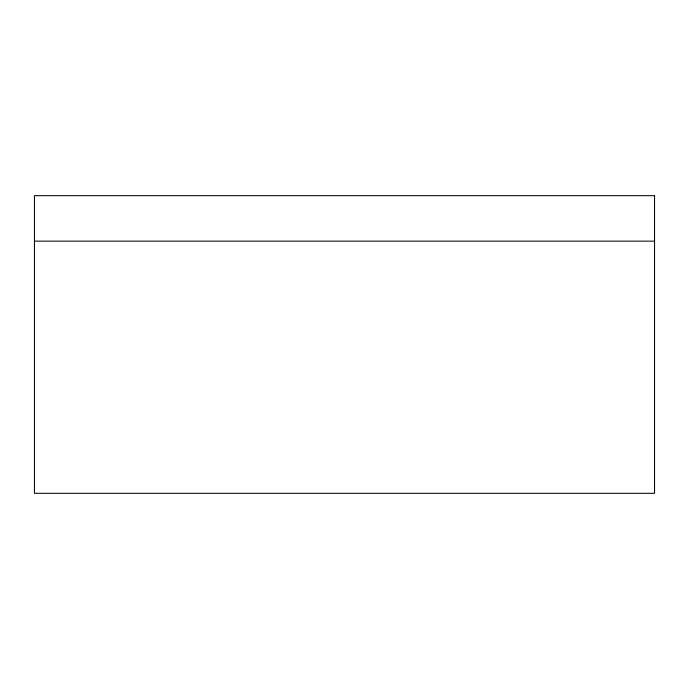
<?xml version="1.0" encoding="UTF-8"?>
<svg xmlns="http://www.w3.org/2000/svg" width="689" height="689" viewBox="0 0 689 689"><rect width="100%" height="100%" fill="white"/><g stroke="black" fill="none" stroke-linecap="round" stroke-linejoin="round"><path stroke-width="1.03" d="M34.45 241.15L654.55 241.15M654.55 195.676L34.45 195.676L34.45 493.324L654.55 493.324L654.55 195.676"/></g></svg>
